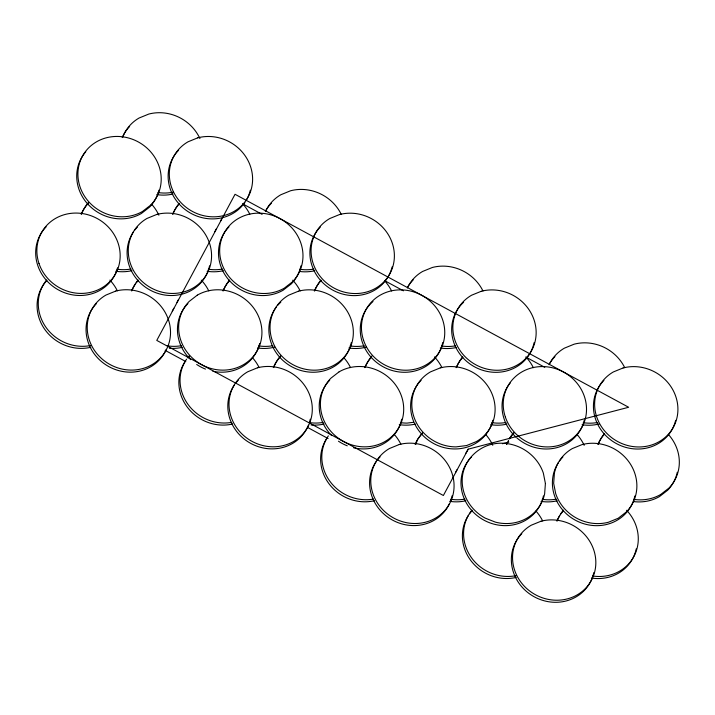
<?xml version="1.0" encoding="UTF-8"?>
<svg xmlns="http://www.w3.org/2000/svg" width="715" height="715" viewBox="0 0 715 715"><rect width="100%" height="100%" fill="white"/><g stroke="black" fill="none" stroke-linecap="round" stroke-linejoin="round"><path stroke-width="1.07" d="M415.835 444.274L417.605 439.439L422.476 432.798M172.244 311.204L173.816 308.263M176.971 302.374L178.544 299.433M214.795 231.758L216.368 228.818M220.569 220.971L221.623 219.013M455.473 472.606L457.019 469.71M468.2 449.163L443.38 495.495L156.773 340.411L235.038 194.283L628.646 407.264L468.2 449.163L465.805 453.301M502.422 443.738L508.883 442.049M413.324 422.315L407.014 423.11A42.364 39.414 30 0 1 400.471 422.601M242.465 203.73L262.101 214.348M384.795 280.745L403.448 290.835M526.142 357.223L544.785 367.313M165.183 350.395L185.793 361.549M307.504 427.4L328.114 438.554M232.652 424.004A42.364 39.414 30 0 1 187.33 407.175A42.364 39.414 30 0 1 185.382 361.236M187.929 357.965A42.364 39.414 30 0 1 189.323 356.454M231.74 422.368A42.364 39.414 30 0 1 187.875 404.225A42.364 39.414 30 0 1 186.579 359.171M187.804 357.5A42.364 39.414 30 0 1 189.118 355.891M252.413 357.625A42.364 39.414 30 0 1 259.134 367.555M455.598 345.819A42.364 39.414 30 0 1 441.513 345.971M407.362 287.975A42.364 39.414 30 0 1 422.583 271.468L432.361 267.473A42.364 39.414 30 0 1 482.991 291.005M456.501 347.454A42.364 39.414 30 0 1 440.315 348.035M407.586 287.314A42.364 39.414 30 0 1 413.181 279.905M366.125 347.159A42.364 39.414 30 0 1 348.911 347.999M314.341 290.951A42.364 39.414 30 0 1 321.062 280.611M364.194 345.774A42.364 39.414 30 0 1 350.109 345.926M314.77 290.808A42.364 39.414 30 0 1 320.901 280.092M384.858 281.04A42.364 39.414 30 0 1 391.588 290.96M505.961 422.494A42.364 39.414 30 0 1 491.875 422.637M456.536 367.519A42.364 39.414 30 0 1 462.668 356.812M525.883 356.937A42.364 39.414 30 0 1 533.354 367.68M313.831 269.108A42.364 39.414 30 0 1 299.746 269.26M265.596 211.265A42.364 39.414 30 0 1 280.816 194.757L290.585 190.762A42.364 39.414 30 0 1 341.225 214.294M506.864 424.129A42.364 39.414 30 0 1 490.687 424.71M456.107 367.662A42.364 39.414 30 0 1 462.837 357.321M556.324 499.159A42.364 39.414 30 0 1 542.238 499.311M506.899 444.194A42.364 39.414 30 0 1 508.544 440.395M509.509 438.59A42.364 39.414 30 0 1 513.701 432.691M576.996 434.425A42.364 39.414 30 0 1 584.182 445.329M465.823 500.759A42.364 39.414 30 0 1 449.637 501.34M415.066 444.292A42.364 39.414 30 0 1 422.502 433.201M464.92 499.124A42.364 39.414 30 0 1 450.834 499.276M485.592 434.38A42.364 39.414 30 0 1 492.778 445.293M374.419 500.715A42.364 39.414 30 0 1 329.097 483.885A42.364 39.414 30 0 1 327.148 437.955M373.516 499.079A42.364 39.414 30 0 1 329.642 480.936A42.364 39.414 30 0 1 328.346 435.882M394.18 434.345A42.364 39.414 30 0 1 400.909 444.265M557.235 500.795A42.364 39.414 30 0 1 541.049 501.385M506.479 444.337A42.364 39.414 30 0 1 507.346 442.46M509.384 438.894A42.364 39.414 30 0 1 513.906 433.245M597.365 422.529A42.364 39.414 30 0 1 583.279 422.681M549.138 364.686A42.364 39.414 30 0 1 564.35 348.178L574.127 344.183A42.364 39.414 30 0 1 624.758 367.716M599.304 423.915A42.364 39.414 30 0 1 582.09 424.755M549.352 364.024A42.364 39.414 30 0 1 554.947 356.615M415.46 424.084A42.364 39.414 30 0 1 399.274 424.665M364.704 367.617A42.364 39.414 30 0 1 371.425 357.277M365.133 367.483A42.364 39.414 30 0 1 371.934 355.981M434.479 356.901A42.364 39.414 30 0 1 441.95 367.635M324.056 424.04A42.364 39.414 30 0 1 311.15 425.005M273.3 367.582A42.364 39.414 30 0 1 280.727 356.49M323.153 422.404A42.364 39.414 30 0 1 309.068 422.556M273.729 367.439A42.364 39.414 30 0 1 280.53 355.936M343.817 357.67A42.364 39.414 30 0 1 350.547 367.599M516.337 575.593A42.364 39.414 30 0 1 470.783 556.744A42.364 39.414 30 0 1 471.989 510.108M535.955 511.055A42.364 39.414 30 0 1 542.676 520.976M516.185 577.425A42.364 39.414 30 0 1 471.203 561.043A42.364 39.414 30 0 1 468.343 515.524M469.523 513.817A42.364 39.414 30 0 1 472.159 510.626M90.877 347.293A42.364 39.414 30 0 1 43.973 328.221A42.364 39.414 30 0 1 46.841 280.486M91.028 345.452A42.364 39.414 30 0 1 45.474 326.603A42.364 39.414 30 0 1 46.681 279.976M109.895 280.101A42.364 39.414 30 0 1 117.367 290.844M181.378 345.694A42.364 39.414 30 0 1 167.292 345.846M131.953 290.728A42.364 39.414 30 0 1 138.084 280.012M201.299 280.146A42.364 39.414 30 0 1 208.771 290.88M182.289 347.329A42.364 39.414 30 0 1 169.384 348.294M131.533 290.862A42.364 39.414 30 0 1 135.019 284.57M136.243 282.89A42.364 39.414 30 0 1 138.254 280.521M222.419 269.063A42.364 39.414 30 0 1 208.333 269.215M172.994 214.098A42.364 39.414 30 0 1 179.125 203.382M243.091 204.329A42.364 39.414 30 0 1 249.812 214.25M223.33 270.699A42.364 39.414 30 0 1 207.144 271.28M172.574 214.232A42.364 39.414 30 0 1 179.295 203.891M172.967 194.033A42.364 39.414 30 0 1 156.782 194.614M122.211 137.566A42.364 39.414 30 0 1 129.638 126.475M274.721 347.115A42.364 39.414 30 0 1 257.507 347.955M222.937 290.907A42.364 39.414 30 0 1 229.658 280.566M272.79 345.738A42.364 39.414 30 0 1 258.705 345.89M223.357 290.764A42.364 39.414 30 0 1 229.497 280.057M292.703 280.182A42.364 39.414 30 0 1 300.175 290.925M314.734 270.744A42.364 39.414 30 0 1 299.639 271.477M265.319 211.497A42.364 39.414 30 0 1 271.405 203.194M131.917 270.663A42.364 39.414 30 0 1 115.741 271.244M81.17 214.196A42.364 39.414 30 0 1 88.597 203.105M173.11 192.192A42.364 39.414 30 0 1 157.97 192.541M122.631 137.423A42.364 39.414 30 0 1 139.041 118.038L148.818 114.051A42.364 39.414 30 0 1 199.914 138.567M131.015 269.028A42.364 39.414 30 0 1 116.929 269.171M81.59 214.053A42.364 39.414 30 0 1 88.392 202.551M151.687 204.284A42.364 39.414 30 0 1 158.873 215.197M626.608 510.278A42.364 39.414 30 0 1 634.134 556.02A42.364 39.414 30 0 1 592.61 575.986M557.262 520.869A42.364 39.414 30 0 1 563.402 510.152M636.252 548.87A42.364 39.414 30 0 1 591.412 578.051M556.842 521.003A42.364 39.414 30 0 1 559.747 515.569M560.926 513.862A42.364 39.414 30 0 1 563.563 510.662M633.651 499.356A42.364 39.414 30 0 0 660.642 494.521L668.847 488.157A42.364 39.414 30 0 0 668.4 434.461M598.303 444.238A42.364 39.414 30 0 1 604.443 433.522M633.544 501.573A42.364 39.414 30 0 0 659.445 496.594L667.658 490.222A42.364 39.414 30 0 0 677.293 472.24M597.883 444.373A42.364 39.414 30 0 1 604.604 434.032M308.451 425.121A42.364 39.414 30 0 1 250.849 443.452A42.364 39.414 30 0 1 234.341 385.019M235.575 383.347A42.364 39.414 30 0 1 238.283 380.228M310.265 419.178A42.364 39.414 30 0 1 309.488 422.181M534.114 342.628A42.364 39.414 30 0 1 473.732 366.366A42.364 39.414 30 0 1 463.615 302.248M442.71 342.592A42.364 39.414 30 0 1 381.846 366.044A42.364 39.414 30 0 1 372.989 301.507M584.253 420.304A42.364 39.414 30 0 1 516.874 437.902M516.051 437.169A42.364 39.414 30 0 1 510.439 382.659M543.436 495.933A42.364 39.414 30 0 1 484.019 520.207A42.364 39.414 30 0 1 471.462 456.983M387.226 278.251A42.364 39.414 30 0 1 326.889 286.277A42.364 39.414 30 0 1 320.365 226.968M392.115 266.918A42.364 39.414 30 0 1 388.799 275.597M449.404 503.735A42.364 39.414 30 0 1 391.641 519.617A42.364 39.414 30 0 1 376.117 461.729M377.341 460.058A42.364 39.414 30 0 1 380.058 456.939M452.032 495.888A42.364 39.414 30 0 1 450.593 500.866M634.849 495.978A42.364 39.414 30 0 1 578.918 521.941A42.364 39.414 30 0 1 558.352 462.676M559.532 460.969A42.364 39.414 30 0 1 562.866 457.028M675.657 420.349A42.364 39.414 30 0 1 615.99 443.354A42.364 39.414 30 0 1 603.907 380.398M492.85 420.268A42.364 39.414 30 0 1 433.174 443.264A42.364 39.414 30 0 1 421.099 380.308M401.669 419.222A42.364 39.414 30 0 1 353.594 447.787M347.276 445.82A42.364 39.414 30 0 1 338.463 441.2M331.653 435.569A42.364 39.414 30 0 1 329.687 380.273M593.808 572.608A42.364 39.414 30 0 1 534.382 596.873A42.364 39.414 30 0 1 521.825 533.658M166.291 349.367A42.364 39.414 30 0 1 105.74 364.739A42.364 39.414 30 0 1 96.516 303.518M117.644 267.794A42.364 39.414 30 0 1 57.745 289.53A42.364 39.414 30 0 1 46.153 226.843M259.67 343.513A42.364 39.414 30 0 1 212.891 371.308M205.5 369.11A42.364 39.414 30 0 1 196.697 364.48M190.673 359.627A42.364 39.414 30 0 1 187.92 303.562M228.961 226.923A42.364 39.414 30 0 0 228.684 279.788A42.364 39.414 30 0 0 283.095 290.227L291.309 283.864A42.364 39.414 30 0 0 300.944 265.873M244.888 202.399A42.364 39.414 30 0 1 184.684 209.218A42.364 39.414 30 0 1 178.598 150.257M250.348 190.208A42.364 39.414 30 0 1 246.014 200.665M85.8 151.732A42.364 39.414 30 0 0 87.632 203.9A42.364 39.414 30 0 0 141.329 213.517L149.533 207.153A42.364 39.414 30 0 0 158.945 190.163M351.306 342.548A42.364 39.414 30 0 1 293.856 367.823A42.364 39.414 30 0 1 276.616 306.717M277.929 305.117A42.364 39.414 30 0 1 280.807 302.159M209.54 265.837A42.364 39.414 30 0 1 153.099 291.577A42.364 39.414 30 0 1 133.616 231.678M134.84 229.998A42.364 39.414 30 0 1 137.557 226.887M545.402 483.465L544.633 493.859A42.364 39.414 30 0 1 495.495 522.165L485.217 518.134A42.364 39.414 30 0 1 463.025 472.901C466.18 459.173 477.128 448.26 490.642 444.551A42.364 39.414 30 0 1 543.337 473.071L545.402 483.465M554.429 472.946L553.66 483.34L555.725 493.743A42.364 39.414 30 0 0 608.42 522.254L618.198 518.259L626.403 511.895A42.364 39.414 30 0 0 629.978 463.409A42.364 39.414 30 0 0 582.046 444.596L572.268 448.591A42.364 39.414 30 0 0 554.429 472.946M150.731 205.08L142.517 211.452A42.364 39.414 30 0 1 78.364 180.028A42.364 39.414 30 0 1 131.417 138.889A42.364 39.414 30 0 1 150.731 205.08M197.322 295.125L189.118 301.489A42.364 39.414 30 0 0 208.431 367.68A42.364 39.414 30 0 0 261.484 326.541A42.364 39.414 30 0 0 197.322 295.125M292.498 281.799L284.293 288.163A42.364 39.414 30 0 1 220.131 256.748A42.364 39.414 30 0 1 273.193 215.599A42.364 39.414 30 0 1 292.498 281.799M339.098 371.836L330.884 378.199A42.364 39.414 30 0 0 350.198 444.39A42.364 39.414 30 0 0 403.251 403.251A42.364 39.414 30 0 0 339.098 371.836M197.778 137.825L188 141.82A42.364 39.414 30 0 0 189.18 209.513A42.364 39.414 30 0 0 252.341 183.719A42.364 39.414 30 0 0 197.778 137.825M156.737 214.455L146.959 218.45A42.364 39.414 30 0 0 148.139 286.143A42.364 39.414 30 0 0 211.3 260.349A42.364 39.414 30 0 0 156.737 214.455M115.696 291.085L105.918 295.081A42.364 39.414 30 0 0 107.089 362.773A42.364 39.414 30 0 0 170.259 336.98A42.364 39.414 30 0 0 115.696 291.085M339.554 214.536L329.776 218.531A42.364 39.414 30 0 0 330.947 286.232A42.364 39.414 30 0 0 394.117 260.43A42.364 39.414 30 0 0 339.554 214.536M298.504 291.166L288.735 295.161A42.364 39.414 30 0 0 289.906 362.863A42.364 39.414 30 0 0 353.067 337.06A42.364 39.414 30 0 0 298.504 291.166M257.463 367.796L247.694 371.791A42.364 39.414 30 0 0 248.865 439.493A42.364 39.414 30 0 0 312.026 413.69A42.364 39.414 30 0 0 257.463 367.796M481.32 291.255L471.543 295.241A42.364 39.414 30 0 0 472.713 362.943A42.364 39.414 30 0 0 535.884 337.14A42.364 39.414 30 0 0 481.32 291.255M440.279 367.885L430.502 371.872A42.364 39.414 30 0 0 413.958 417.024A42.364 39.414 30 0 0 455.973 446.884L466.645 445.543L476.422 441.548A42.364 39.414 30 0 0 490.91 391.418A42.364 39.414 30 0 0 440.279 367.885M399.238 444.516L389.461 448.511A42.364 39.414 30 0 0 390.631 516.203A42.364 39.414 30 0 0 453.802 490.401A42.364 39.414 30 0 0 399.238 444.516M623.087 367.966L613.318 371.961A42.364 39.414 30 0 0 614.489 439.654A42.364 39.414 30 0 0 677.65 413.851A42.364 39.414 30 0 0 623.087 367.966M541.005 521.226L531.227 525.221A42.364 39.414 30 0 0 532.398 592.914A42.364 39.414 30 0 0 595.568 567.111A42.364 39.414 30 0 0 541.005 521.226M363.595 340.358A42.364 39.414 30 0 0 434.273 358.51A42.364 39.414 30 0 0 411.438 291.255A42.364 39.414 30 0 0 363.595 340.358M505.362 417.068A42.364 39.414 30 0 0 576.04 435.221A42.364 39.414 30 0 0 553.204 367.966A42.364 39.414 30 0 0 505.362 417.068M39.012 263.558A42.364 39.414 30 0 0 109.69 281.71A42.364 39.414 30 0 0 86.855 214.455A42.364 39.414 30 0 0 39.012 263.558"/></g></svg>
